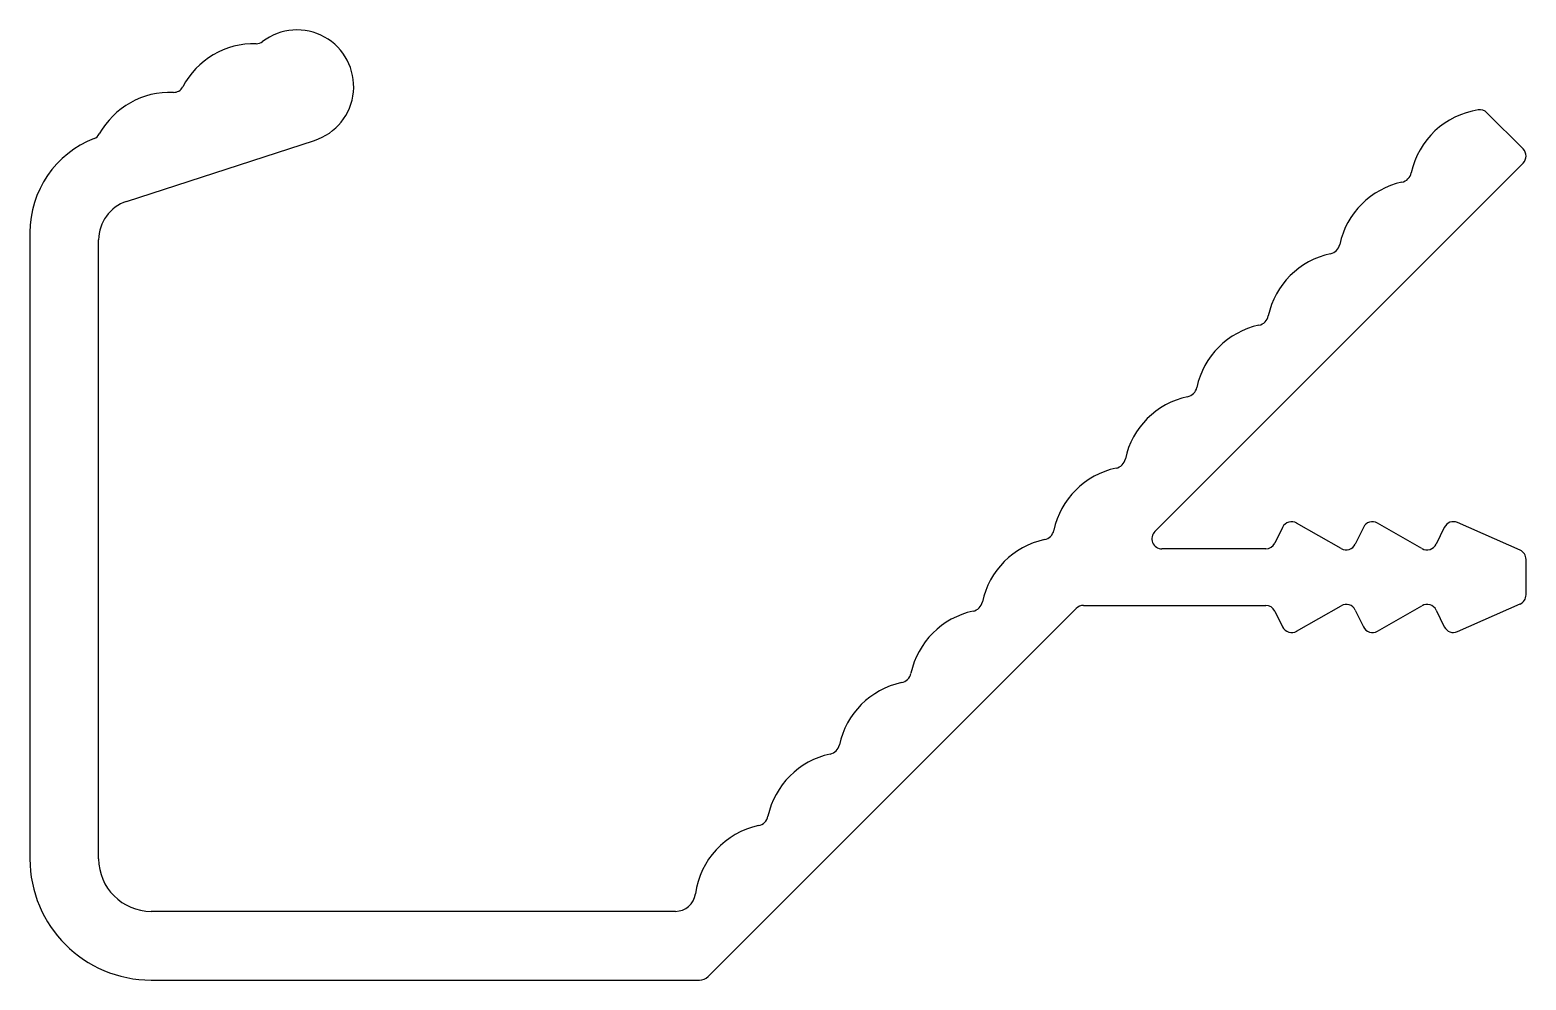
# Model space of a CAD drawing. Extents: x 904.4 to 941.4, y 464.5 to 488.
import ezdxf

# ---------------------------------------------------------------- set-up
doc = ezdxf.new("R2010")
doc.units = 0
doc.layers.get('0').update_dxf_attribs({"linetype": 'CONTINUOUS'})

msp = doc.modelspace()

# ---------------------------------------------------------------- linework, layer by layer
for p, q in [((941.323, 485.102), (940.428, 485.997)), ((906.787, 483.802), (911.436, 485.312)), ((932.215, 475.64), (941.33, 484.755)), ((904.396, 483.032), (904.396, 467.548)), ((906.096, 467.548), (906.096, 482.851)), ((936.822, 475.22), (935.723, 475.85)), ((938.822, 475.22), (937.723, 475.85)), ((941.247, 475.178), (939.7, 475.862)), ((935.374, 475.743), (935.184, 475.353)), ((937.374, 475.743), (937.171, 475.327)), ((939.374, 475.743), (939.171, 475.327)), ((934.959, 475.213), (932.392, 475.213)), ((941.396, 474.076), (941.396, 474.95)), ((921.169, 464.636), (930.272, 473.74)), ((930.449, 473.813), (934.959, 473.813)), ((935.184, 473.673), (935.374, 473.283)), ((935.723, 473.176), (936.822, 473.806)), ((937.171, 473.699), (937.374, 473.283)), ((937.723, 473.176), (938.822, 473.806)), ((939.171, 473.699), (939.374, 473.283)), ((939.7, 473.164), (941.247, 473.848)), ((920.358, 466.248), (907.396, 466.248)), ((907.396, 464.548), (920.957, 464.548))]:
    msp.add_line(p, q)
for centre, radius, start, end in [((911.003, 486.643), 1.4, 288, 127.4569), ((909.947, 485.704), 2, 88.6639, 152.3338), ((910, 487.953), 0.25, 268.6639, 307.4569), ((907.954, 486.749), 0.25, 267.6048, 332.3338), ((907.86, 484.5), 2, 87.6048, 150.9657), ((940.513, 484.089), 2, 98.5929, 167.9207), ((940.252, 485.82), 0.25, 45, 98.5929), ((905.893, 485.592), 0.25, 291.3977, 330.9657), ((906.896, 483.032), 2.5, 111.3977, 180), ((941.146, 484.925), 0.25, 315, 45), ((938.264, 484.571), 0.3, 282.0793, 347.9207), ((938.745, 482.322), 2, 102.0793, 167.9207), ((907.096, 482.851), 1, 108, 180), ((936.977, 480.554), 2, 102.0793, 167.9207), ((936.496, 482.803), 0.3, 282.0793, 347.9207), ((935.21, 478.786), 2, 102.0793, 167.9207), ((934.728, 481.035), 0.3, 282.0793, 347.9207), ((932.961, 479.267), 0.3, 282.0793, 347.9207), ((933.442, 477.018), 2, 102.0793, 167.9207), ((931.193, 477.5), 0.3, 282.0793, 347.9207), ((931.674, 475.251), 2, 102.0793, 167.9207), ((935.599, 475.633), 0.25, 60.1807, 154), ((937.599, 475.633), 0.25, 60.1807, 154), ((939.599, 475.633), 0.25, 66.1807, 154), ((929.425, 475.732), 0.3, 282.0793, 347.9207), ((932.392, 475.463), 0.25, 135, 270), ((929.906, 473.483), 2, 102.0793, 167.9207), ((934.959, 475.463), 0.25, 270, 334), ((936.947, 475.437), 0.25, 240.1807, 334), ((938.947, 475.437), 0.25, 240.1807, 334), ((941.146, 474.95), 0.25, 0, 66.1807), ((941.146, 474.076), 0.25, 293.8193, 360), ((928.139, 471.715), 2, 102.0793, 167.9207), ((927.657, 473.964), 0.3, 282.0793, 347.9207), ((930.449, 473.563), 0.25, 90, 135), ((934.959, 473.563), 0.25, 26, 90), ((936.947, 473.589), 0.25, 26, 119.8193), ((938.947, 473.589), 0.25, 26, 119.8193), ((935.599, 473.393), 0.25, 206, 299.8193), ((937.599, 473.393), 0.25, 206, 299.8193), ((939.599, 473.393), 0.25, 206, 293.8193), ((925.89, 472.196), 0.3, 282.0793, 347.9207), ((926.371, 469.947), 2, 102.0793, 167.9207), ((924.122, 470.429), 0.3, 282.0793, 347.9207), ((924.603, 468.18), 2, 102.0793, 167.9207), ((922.354, 468.661), 0.3, 282.0793, 347.9207), ((922.835, 466.412), 2, 102.0793, 172.2644), ((907.396, 467.548), 3, 180, 270), ((907.396, 467.548), 1.3, 180, 270), ((920.358, 466.748), 0.5, 270, 352.2644), ((920.957, 464.848), 0.3, 270, 315)]:
    msp.add_arc(centre, radius, start, end)

doc.saveas('drawing.dxf')
